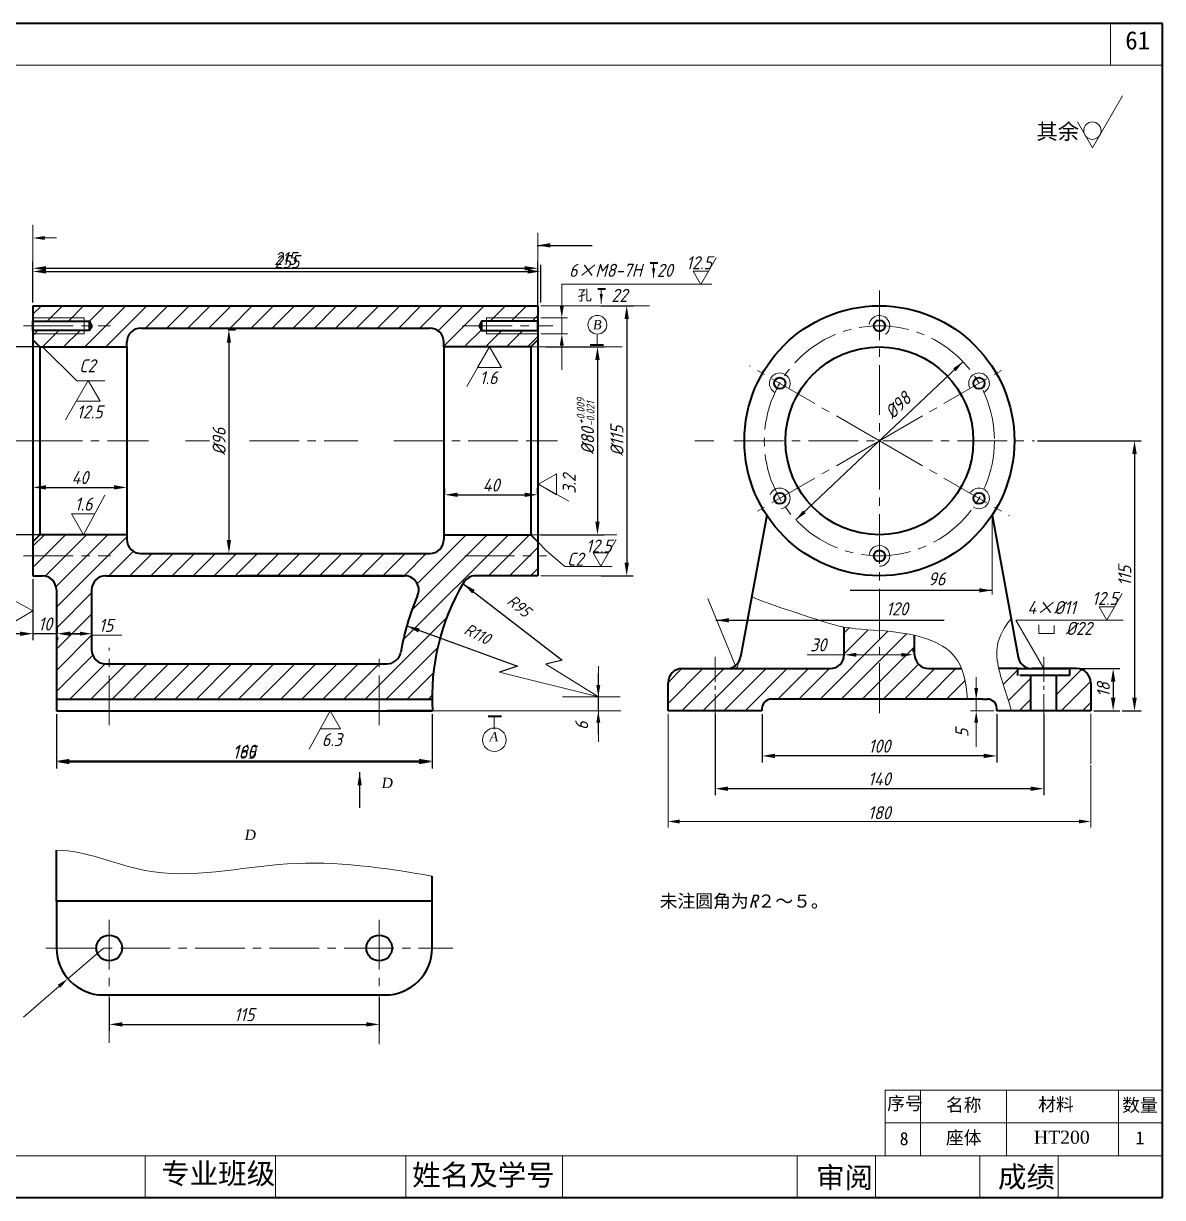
# Model space of a CAD drawing. Header units: millimetres. Extents: x 0 to 330, y 0 to 225.
# Drawn here: x 111.7 to 330, y 0 to 225 of the extents above; entities that cross this region are included whole.
import ezdxf

# ---------------------------------------------------------------- set-up
doc = ezdxf.new("R2010")
doc.units = ezdxf.units.MM
doc.header["$LTSCALE"] = 0.5
doc.linetypes.add('CENTER2', pattern=[28.575, 19.05, -3.175, 3.175, -3.175])
doc.layers.get('0').update_dxf_attribs({"lineweight": 15})
doc.layers.get('Defpoints').update_dxf_attribs({"lineweight": 15})
for name, color, linetype, lineweight in [('Layer1', 7, 'Continuous', 15), ('Layer3', 7, 'Continuous', 15), ('剖面线', 7, 'Continuous', 9), ('点画线', 7, 'CENTER2', 13), ('粗线', 7, 'Continuous', 40), ('细', 7, 'Continuous', 13), ('细线', 7, 'Continuous', 13)]:
    doc.layers.add(name, color=color, linetype=linetype, lineweight=lineweight)
doc.styles.get("Standard").update_dxf_attribs({"font": 'TIMES.TTF'})
doc.styles.add('style1', font='isocp.shx', dxfattribs={"oblique": 15, "height": 2.5})
doc.styles.add('style3', font='SIMFANG.TTF', dxfattribs={"height": 2.5})
doc.styles.add('偏差', font='isocp.shx', dxfattribs={"oblique": 15, "height": 1.5})
doc.styles.add('数字', font='isocp.shx', dxfattribs={"oblique": 15, "height": 2.5})
doc.dimstyles.new('ISO-25', dxfattribs={"dimtxt": 2, "dimasz": 2.5, "dimexe": 1.25, "dimexo": 0.625, "dimtad": 1, "dimdsep": 46, "dimtxsty": '数字', "dimcen": 2.5, "dimadec": 0, "dimazin": 0, "dimtfac": 1, "dimtmove": 0, "dimatfit": 3, "dimfxl": 0, "dimarcsym": 0})

# ---------------------------------------------------------------- blocks, each defined once
blk = doc.blocks.new('*D21')
at = {"layer": 'Defpoints', "color": 0}
for p in [(244.24, 93.27), (307.24, 93.27), (244.24, 78.35)]:
    blk.add_point(p, dxfattribs=at)
at = {"layer": '细线', "color": 0, "lineweight": -2}
for p, q in [((244.24, 92.64), (244.24, 77.1)), ((307.24, 92.64), (307.24, 77.1)), ((304.74, 78.35), (246.74, 78.35))]:
    blk.add_line(p, q, dxfattribs=at)
at = {"layer": '细线', "color": 0}
for points in [[(246.74, 78.76), (246.74, 77.93), (244.24, 78.35)], [(304.74, 78.76), (304.74, 77.93), (307.24, 78.35)]]:
    blk.add_solid(points, dxfattribs=at)
at = {"layer": '细线', "color": 0, "insert": (275.74, 80.22), "char_height": 2.5, "attachment_point": 5, "style": '数字'}
blk.add_mtext('140', dxfattribs=at)
blk = doc.blocks.new('*D22')
at = {"layer": 'Defpoints', "color": 0}
for p in [(253.24, 93.27), (298.24, 93.27), (253.24, 84.63)]:
    blk.add_point(p, dxfattribs=at)
at = {"layer": '细线', "color": 0, "lineweight": -2}
for p, q in [((253.24, 92.64), (253.24, 83.38)), ((298.24, 92.64), (298.24, 83.38)), ((295.74, 84.63), (255.74, 84.63))]:
    blk.add_line(p, q, dxfattribs=at)
at = {"layer": '细线', "color": 0}
for points in [[(255.74, 85.05), (255.74, 84.22), (253.24, 84.63)], [(295.74, 85.05), (295.74, 84.22), (298.24, 84.63)]]:
    blk.add_solid(points, dxfattribs=at)
at = {"layer": '细线', "color": 0, "insert": (275.74, 86.51), "char_height": 2.5, "attachment_point": 5, "style": '数字'}
blk.add_mtext('100', dxfattribs=at)
blk = doc.blocks.new('*D23')
at = {"layer": 'Defpoints', "color": 0}
for p in [(150.3, 166.31), (150.3, 123.49), (151.07, 123.49)]:
    blk.add_point(p, dxfattribs=at)
at = {"layer": '细线', "color": 0, "lineweight": -2}
for p, q in [((150.92, 166.31), (152.32, 166.31)), ((151.07, 163.81), (151.07, 125.99)), ((150.92, 123.49), (152.32, 123.49))]:
    blk.add_line(p, q, dxfattribs=at)
at = {"layer": '细线', "color": 0}
for points in [[(150.66, 163.81), (151.49, 163.81), (151.07, 166.31)], [(150.66, 125.99), (151.49, 125.99), (151.07, 123.49)]]:
    blk.add_solid(points, dxfattribs=at)
at = {"layer": '细线', "color": 0, "insert": (149.2, 144.9), "char_height": 2.5, "attachment_point": 5, "rotation": 90, "style": '数字'}
blk.add_mtext('%%C96', dxfattribs=at)
blk = doc.blocks.new('*D24')
at = {"layer": 'Defpoints', "color": 0}
for p in [(128.14, 38.82), (179.89, 38.82), (179.89, 33.18)]:
    blk.add_point(p, dxfattribs=at)
at = {"layer": '细线', "color": 0, "lineweight": -2}
for p, q in [((128.14, 38.19), (128.14, 31.93)), ((179.89, 38.19), (179.89, 31.93)), ((130.64, 33.18), (177.39, 33.18))]:
    blk.add_line(p, q, dxfattribs=at)
at = {"layer": '细线', "color": 0}
for points in [[(130.64, 33.6), (130.64, 32.76), (128.14, 33.18)], [(177.39, 33.6), (177.39, 32.76), (179.89, 33.18)]]:
    blk.add_solid(points, dxfattribs=at)
at = {"layer": '细线', "color": 0, "insert": (154.02, 35.05), "char_height": 2.5, "attachment_point": 5, "style": '数字'}
blk.add_mtext('115', dxfattribs=at)
blk = doc.blocks.new('*D26')
at = {"layer": 'Defpoints', "color": 0}
for p in [(113.52, 119.14), (113.52, 108.05), (118.21, 108.06)]:
    blk.add_point(p, dxfattribs=at)
at = {"layer": '细线', "color": 0, "lineweight": -2}
for p, q in [((113.52, 118.52), (113.52, 106.8)), ((111.02, 108.05), (108.52, 108.05)), ((118.21, 108.05), (113.52, 108.05)), ((120.71, 108.05), (123.21, 108.05)), ((118.21, 107.44), (118.21, 106.8))]:
    blk.add_line(p, q, dxfattribs=at)
at = {"layer": '细线', "color": 0}
for points in [[(111.02, 108.46), (111.02, 107.63), (113.52, 108.05)], [(120.71, 108.46), (120.71, 107.63), (118.21, 108.05)]]:
    blk.add_solid(points, dxfattribs=at)
at = {"layer": '细线', "color": 0, "insert": (115.86, 109.92), "char_height": 2.5, "attachment_point": 5, "style": '数字'}
blk.add_mtext('10', dxfattribs=at)
blk = doc.blocks.new('*D29')
at = {"layer": 'Defpoints', "color": 0}
for p in [(192.44, 134.29), (210.23, 134.68), (210.23, 134.29)]:
    blk.add_point(p, dxfattribs=at)
at = {"layer": '细线', "color": 0, "lineweight": -2}
for p, q in [((192.44, 134.92), (192.44, 135.93)), ((210.23, 134.92), (210.23, 135.93)), ((194.94, 134.68), (207.73, 134.68))]:
    blk.add_line(p, q, dxfattribs=at)
at = {"layer": '细线', "color": 0}
for points in [[(194.94, 135.09), (194.94, 134.26), (192.44, 134.68)], [(207.73, 135.09), (207.73, 134.26), (210.23, 134.68)]]:
    blk.add_solid(points, dxfattribs=at)
at = {"layer": '细线', "color": 0, "insert": (201.33, 136.55), "char_height": 2.5, "attachment_point": 5, "style": '数字'}
blk.add_mtext('40', dxfattribs=at)
blk = doc.blocks.new('*D30')
at = {"layer": 'Defpoints', "color": 0}
for p in [(312.19, 101.37), (316.24, 93.27), (320.54, 93.27)]:
    blk.add_point(p, dxfattribs=at)
at = {"layer": '细线', "color": 0, "lineweight": -2}
for p, q in [((312.81, 101.37), (321.79, 101.37)), ((320.54, 98.87), (320.54, 95.77)), ((316.86, 93.27), (321.79, 93.27))]:
    blk.add_line(p, q, dxfattribs=at)
at = {"layer": '细线', "color": 0}
for points in [[(320.12, 98.87), (320.96, 98.87), (320.54, 101.37)], [(320.12, 95.77), (320.96, 95.77), (320.54, 93.27)]]:
    blk.add_solid(points, dxfattribs=at)
at = {"layer": '细线', "color": 0, "insert": (318.66, 97.32), "char_height": 2.5, "attachment_point": 5, "rotation": 90, "style": '数字'}
blk.add_mtext('18', dxfattribs=at)
blk = doc.blocks.new('*D33')
at = {"layer": 'Defpoints', "color": 0}
for p in [(221.77, 170.89), (221.77, 119.14), (227.31, 119.14)]:
    blk.add_point(p, dxfattribs=at)
at = {"layer": '细线', "color": 0, "lineweight": -2}
for p, q in [((222.4, 170.89), (228.56, 170.89)), ((227.31, 168.39), (227.31, 121.64)), ((222.4, 119.14), (228.56, 119.14))]:
    blk.add_line(p, q, dxfattribs=at)
at = {"layer": '细线', "color": 0}
for points in [[(226.89, 168.39), (227.73, 168.39), (227.31, 170.89)], [(226.89, 121.64), (227.73, 121.64), (227.31, 119.14)]]:
    blk.add_solid(points, dxfattribs=at)
at = {"layer": '细线', "color": 0, "insert": (225.44, 145.02), "char_height": 2.5, "attachment_point": 5, "rotation": 90, "style": '数字'}
blk.add_mtext('%%C115', dxfattribs=at)
blk = doc.blocks.new('*D34')
at = {"layer": 'Defpoints', "color": 0}
for p in [(211.17, 163.02), (210.27, 127.02), (221.71, 127.02)]:
    blk.add_point(p, dxfattribs=at)
at = {"layer": '细线', "color": 0, "lineweight": -2}
for p, q in [((211.8, 163.02), (222.96, 163.02)), ((221.71, 160.52), (221.71, 129.52)), ((210.89, 127.02), (222.96, 127.02))]:
    blk.add_line(p, q, dxfattribs=at)
at = {"layer": '细线', "color": 0}
for points in [[(221.29, 160.52), (222.13, 160.52), (221.71, 163.02)], [(221.29, 129.52), (222.13, 129.52), (221.71, 127.02)]]:
    blk.add_solid(points, dxfattribs=at)
at = {"layer": '细线', "color": 0, "insert": (219.83, 145.02), "char_height": 2.5, "attachment_point": 5, "rotation": 90, "style": '数字'}
blk.add_mtext('%%c80', dxfattribs=at)
blk = doc.blocks.new('*D35')
at = {"layer": 'Defpoints', "color": 0}
for p in [(117.58, 163.02), (107.32, 127.02), (117.58, 127.02)]:
    blk.add_point(p, dxfattribs=at)
at = {"layer": '细线', "color": 0, "lineweight": -2}
for p, q in [((116.95, 163.02), (106.07, 163.02)), ((107.32, 160.52), (107.32, 129.52)), ((116.95, 127.02), (106.07, 127.02))]:
    blk.add_line(p, q, dxfattribs=at)
at = {"layer": '细线', "color": 0}
for points in [[(106.9, 160.52), (107.73, 160.52), (107.32, 163.02)], [(106.9, 129.52), (107.73, 129.52), (107.32, 127.02)]]:
    blk.add_solid(points, dxfattribs=at)
at = {"layer": '细线', "color": 0, "insert": (105.44, 145.74), "char_height": 2.5, "attachment_point": 5, "rotation": 90, "style": '数字'}
blk.add_mtext('%%C80', dxfattribs=at)
blk = doc.blocks.new('深度符号')
at = {"layer": '粗线'}
blk.add_line((-0.74, 3.13), (0.88, 3.13), dxfattribs=at)
at = {"layer": '细线'}
for p, q in [((0, 3.13), (0, 0.02)), ((0, 0), (0, 2))]:
    blk.add_line(p, q, dxfattribs=at)
blk.add_solid([(-0.33, 2), (0.33, 2), (0, 0)], dxfattribs=at)
blk = doc.blocks.new('*D37')
at = {"layer": 'Defpoints', "color": 0}
for p in [(305.44, 145.02), (321.66, 93.27), (324.63, 93.27)]:
    blk.add_point(p, dxfattribs=at)
at = {"layer": '细线', "color": 0, "lineweight": -2}
for p, q in [((306.06, 145.02), (325.88, 145.02)), ((324.63, 142.52), (324.63, 95.77)), ((322.29, 93.27), (325.88, 93.27))]:
    blk.add_line(p, q, dxfattribs=at)
at = {"layer": '细线', "color": 0}
for points in [[(324.21, 142.52), (325.05, 142.52), (324.63, 145.02)], [(324.21, 95.77), (325.05, 95.77), (324.63, 93.27)]]:
    blk.add_solid(points, dxfattribs=at)
at = {"layer": '细线', "color": 0, "insert": (322.76, 119.14), "char_height": 2.5, "attachment_point": 5, "rotation": 90, "style": '数字'}
blk.add_mtext('115', dxfattribs=at)
blk = doc.blocks.new('粗糙度符号3')
for p, q in [((0, 0), (5.77, 10)), ((-2.89, 5), (0, 0))]:
    blk.add_line(p, q)
blk.add_circle((0, 3.33), 1.67)
blk = doc.blocks.new('*D39')
at = {"layer": 'Defpoints', "color": 0}
for p in [(210.83, 177.48), (113.52, 170.89), (210.83, 170.89), (131.52, 136.09), (113.52, 127.02), (131.52, 127.02), (118.02, 93.27), (190.02, 93.27), (190.02, 83.47)]:
    blk.add_point(p, dxfattribs=at)
at = {"layer": '细线', "color": 0, "lineweight": -2}
for p, q in [((113.52, 171.52), (113.52, 178.73)), ((210.83, 171.52), (210.83, 178.73)), ((116.02, 177.48), (208.33, 177.48)), ((113.52, 127.64), (113.52, 137.34)), ((131.52, 127.64), (131.52, 137.34)), ((116.02, 136.09), (129.02, 136.09)), ((118.02, 92.64), (118.02, 82.22)), ((190.02, 92.64), (190.02, 82.22)), ((120.52, 83.47), (187.52, 83.47))]:
    blk.add_line(p, q, dxfattribs=at)
at = {"layer": '细线', "color": 0}
for points in [[(116.02, 177.89), (116.02, 177.06), (113.52, 177.48)], [(208.33, 177.89), (208.33, 177.06), (210.83, 177.48)], [(116.02, 136.51), (116.02, 135.68), (113.52, 136.09)], [(129.02, 136.51), (129.02, 135.68), (131.52, 136.09)], [(120.52, 83.88), (120.52, 83.05), (118.02, 83.47)], [(187.52, 83.88), (187.52, 83.05), (190.02, 83.47)]]:
    blk.add_solid(points, dxfattribs=at)
at = {"layer": '细线', "color": 0, "char_height": 2.5, "attachment_point": 5, "style": '数字'}
for s, insert in [('255', (162.17, 179.35)), ('40', (122.52, 137.97)), ('185', (154.02, 85.34))]:
    blk.add_mtext(s, dxfattribs=dict(at, insert=insert))
blk = doc.blocks.new('*D50')
at = {"layer": 'Defpoints', "color": 0}
for p in [(210.27, 178.09), (113.52, 170.89), (210.27, 167.97)]:
    blk.add_point(p, dxfattribs=at)
at = {"layer": '细线', "color": 0, "lineweight": -2}
for p, q in [((113.52, 171.52), (113.52, 179.34)), ((116.02, 178.09), (207.77, 178.09)), ((210.27, 168.59), (210.27, 179.34))]:
    blk.add_line(p, q, dxfattribs=at)
at = {"layer": '细线', "color": 0}
for points in [[(116.02, 178.5), (116.02, 177.67), (113.52, 178.09)], [(207.77, 178.5), (207.77, 177.67), (210.27, 178.09)]]:
    blk.add_solid(points, dxfattribs=at)
at = {"layer": '细线', "color": 0, "insert": (161.89, 179.96), "char_height": 2.5, "attachment_point": 5, "style": '数字'}
blk.add_mtext('215', dxfattribs=at)
blk = doc.blocks.new('*D52')
at = {"layer": 'Defpoints', "color": 0}
for p in [(118.02, 93.27), (190.02, 93.27), (190.02, 83.66)]:
    blk.add_point(p, dxfattribs=at)
at = {"layer": '细线', "color": 0, "lineweight": -2}
for p, q in [((118.02, 92.64), (118.02, 82.41)), ((190.02, 92.64), (190.02, 82.41)), ((120.52, 83.66), (187.52, 83.66))]:
    blk.add_line(p, q, dxfattribs=at)
at = {"layer": '细线', "color": 0}
for points in [[(120.52, 84.07), (120.52, 83.24), (118.02, 83.66)], [(187.52, 84.07), (187.52, 83.24), (190.02, 83.66)]]:
    blk.add_solid(points, dxfattribs=at)
at = {"layer": '细线', "color": 0, "insert": (154.02, 85.53), "char_height": 2.5, "attachment_point": 5, "style": '数字'}
blk.add_mtext('160', dxfattribs=at)

msp = doc.modelspace()

# ---------------------------------------------------------------- hatches: boundary and pattern name
at = {"layer": '剖面线'}
h = msp.add_hatch(dxfattribs=at)
h.set_pattern_fill('ANSI31', color=256, scale=0.9, style=0)
h.set_pattern_definition([(45, (113.5183, 145.018), (-2.02056, 2.02056), [])])
h.paths.add_polyline_path([(210.268, 125.668), (208.918, 127.018), (192.268, 127.018), (192.268, 126.118, -0.4142136), (189.568, 123.418), (134.218, 123.418, -0.4142136), (131.518, 126.118), (131.518, 127.018), (114.868, 127.018), (113.518, 125.668), (113.518, 119.143), (115.318, 119.143, -0.4142136), (118.018, 116.443), (118.018, 95.518), (190.021, 95.518, -0.1376468), (196.027, 117.823, -0.2644626), (198.348, 119.143), (210.268, 119.143)])
h.paths.add_polyline_path([(184.362, 119.143), (184.751, 119.143, -0.5378483), (187.235, 115.384, 0.0575101), (184.01, 104.503, -0.3643251), (181.35, 102.268), (127.468, 102.268, -0.4142136), (124.768, 104.968), (124.768, 116.443, -0.4142136), (127.468, 119.143)], flags=17)
h.paths.add_polyline_path([(201.268, 168.868), (210.268, 168.868), (210.268, 170.893), (113.518, 170.893), (113.518, 168.868), (122.518, 168.868), (122.518, 167.968), (124.318, 167.968), (124.731, 167.068), (124.843, 167.068), (124.318, 166.168), (122.518, 166.168), (122.518, 165.268), (113.518, 165.268), (113.518, 164.368), (114.868, 163.018), (131.518, 163.018), (131.518, 163.918, -0.4142136), (134.218, 166.618), (189.568, 166.618, -0.4142136), (192.268, 163.918), (192.268, 163.018), (208.918, 163.018), (210.268, 164.368), (210.268, 165.268), (201.268, 165.268), (201.268, 166.168), (199.468, 166.168), (198.859, 167.068), (198.846, 167.068), (199.468, 167.968), (201.268, 167.968)])
h.paths.add_polyline_path([(122.518, 168.868), (113.518, 168.868), (113.518, 167.968), (122.518, 167.968)], flags=16)
h.paths.add_polyline_path([(122.518, 166.168), (113.518, 166.168), (113.518, 165.268), (122.518, 165.268)], flags=16)
h.paths.add_polyline_path([(210.268, 168.868), (201.268, 168.868), (201.268, 167.968), (210.268, 167.968)], flags=16)
h.paths.add_polyline_path([(210.268, 166.168), (201.268, 166.168), (201.268, 165.268), (210.268, 165.268)], flags=17)
h = msp.add_hatch(dxfattribs=at)
h.set_pattern_fill('ANSI31', color=256, scale=0.9, style=0)
h.set_pattern_definition([(45, (28.467, 21.2685), (-2.020558, 2.020558), [])])
h.paths.add_polyline_path([(244.237, 93.268), (244.237, 101.368), (237.937, 101.368, 0.4142136), (235.237, 98.668), (235.237, 93.268)])
edge = h.paths.add_edge_path()
edge.add_line((275.737, 95.518), (275.737, 108.662))
edge.add_spline(control_points=[(275.737, 108.662), (273.413, 108.827), (271.195, 108.917), (268.987, 109.332)], knot_values=[27.6237379, 27.6237379, 27.6237379, 27.6237379, 35.2489411, 35.2489411, 35.2489411, 35.2489411], degree=3, periodic=0)
edge.add_line((268.987, 109.332), (268.987, 104.068))
edge.add_arc((266.287, 104.068), 2.7, -90, 0, ccw=False)
edge.add_line((266.287, 101.368), (246.488, 101.368))
edge.add_line((246.488, 101.368), (244.237, 101.368))
edge.add_line((244.237, 101.368), (244.237, 93.268))
edge.add_line((244.237, 93.268), (253.237, 93.268))
edge.add_line((253.237, 93.268), (253.237, 93.718))
edge.add_arc((255.037, 93.718), 1.8, 90, 180, ccw=False)
edge.add_line((255.037, 95.518), (275.737, 95.518))
edge = h.paths.add_edge_path()
edge.add_spline(control_points=[(292.597, 95.518), (292.459, 97.637), (292.173, 99.647), (291.493, 101.368)], knot_values=[55.4498718, 55.4498718, 55.4498718, 55.4498718, 61.9889033, 61.9889033, 61.9889033, 61.9889033], degree=3, periodic=0)
edge.add_line((291.493, 101.368), (285.187, 101.368))
edge.add_arc((285.187, 104.068), 2.7, 180, 270, ccw=False)
edge.add_line((282.487, 104.068), (282.487, 107.737))
edge.add_spline(control_points=[(282.487, 107.737), (281.015, 108.082), (278.691, 108.434), (276.486, 108.61), (275.737, 108.662)], knot_values=[35.2489411, 35.2489411, 35.2489411, 35.2489411, 39.9220953, 42.3778768, 42.3778768, 42.3778768, 42.3778768], degree=3, periodic=0)
edge.add_line((275.737, 108.662), (275.737, 95.518))
edge.add_line((275.737, 95.518), (292.597, 95.518))
edge = h.paths.add_edge_path()
edge.add_spline(control_points=[(298.62, 101.368), (298.989, 99.709), (299.946, 96.932), (300.751, 94.287), (301.052, 93.268)], knot_values=[4.9671923, 4.9671923, 4.9671923, 4.9671923, 10.5077484, 14.0488615, 14.0488615, 14.0488615, 14.0488615], degree=3, periodic=0)
edge.add_line((301.052, 93.268), (304.762, 93.268))
edge.add_line((304.762, 93.268), (304.762, 100.018))
edge.add_line((304.762, 100.018), (302.287, 100.018))
edge.add_line((302.287, 100.018), (302.287, 101.368))
edge.add_line((302.287, 101.368), (298.62, 101.368))
h.paths.add_polyline_path([(316.237, 98.668, 0.4142136), (313.537, 101.368), (312.187, 101.368), (312.187, 100.018), (309.712, 100.018), (309.712, 93.268), (316.237, 93.268)])

# ---------------------------------------------------------------- linework, layer by layer
at = {"linetype": 'CENTER2'}
for p, q in [((275.737, 173.818), (275.737, 92.818)), ((111.718, 167.068), (128.393, 167.068)), ((195.851, 167.068), (213.159, 167.068)), ((275.737, 145.018), (250.796, 159.418)), ((275.737, 145.018), (299.903, 158.97)), ((113.518, 145.018), (135.636, 145.018)), ((142.734, 145.018), (147.341, 145.018)), ((155.02, 145.018), (175.752, 145.018)), ((182.662, 145.018), (208.018, 145.018)), ((208.018, 145.018), (214.046, 145.018)), ((240.396, 145.018), (244.018, 145.018)), ((247.837, 145.018), (305.437, 145.018)), ((275.737, 145.018), (251.792, 131.193)), ((275.737, 145.018), (300.679, 130.618)), ((111.718, 122.968), (128.393, 122.968)), ((196.295, 122.968), (211.931, 122.968)), ((128.143, 53.218), (128.143, 29.626)), ((179.893, 53.218), (179.893, 28.977)), ((116.002, 47.818), (194.002, 47.818))]:
    msp.add_line(p, q, dxfattribs=at)
for p, q in [((225.293, 170.893), (231.711, 170.893)), ((221.651, 165.353), (221.651, 163.43)), ((111.874, 163.018), (115.465, 163.018)), ((213.272, 163.018), (209.071, 163.018)), ((126.419, 152.622), (124.124, 156.598)), ((121.828, 152.622), (126.419, 152.622)), ((210.385, 136.685), (216.233, 133.451)), ((123.184, 127.018), (127.295, 134.613)), ((125.332, 130.994), (120.888, 130.994)), ((120.888, 130.994), (123.184, 127.018)), ((110.667, 127.018), (115.163, 127.018)), ((208.669, 127.018), (214.806, 127.018)), ((211.931, 123.966), (215.46, 120.955)), ((215.46, 120.955), (224.547, 120.955)), ((113.518, 112.412), (106.852, 116.098)), ((110.039, 110.403), (113.518, 112.412)), ((170.47, 93.277), (166.478, 85.912)), ((172.479, 89.797), (170.47, 93.277)), ((201.94, 92.215), (201.94, 89.78)), ((168.546, 89.797), (172.479, 89.797))]:
    msp.add_line(p, q)
at = {"linetype": 'CENTER2', "ltscale": 0.5}
for p, q in [((244.237, 103.618), (244.237, 90.753)), ((307.237, 103.618), (307.237, 90.753))]:
    msp.add_line(p, q, dxfattribs=at)
for points in [[(201.015, 163.018), (198.72, 159.042), (203.311, 159.042)], [(210.385, 136.685), (213.864, 134.676), (213.864, 138.694)]]:
    msp.add_lwpolyline(points, close=True)
for centre, radius in [((221.685, 167.263), 1.8), ((201.94, 87.72), 2.247)]:
    msp.add_circle(centre, radius)
at = {"linetype": 'CENTER2'}
msp.add_circle((275.737, 145.018), 22.05, dxfattribs=at)
at = {"layer": 'Layer1'}
for p, q in [((320, 217), (320, 225)), ((0, 217), (330, 217)), ((113.518, 165.268), (113.518, 168.868)), ((113.518, 168.558), (123.343, 168.558)), ((123.343, 168.558), (123.343, 165.53)), ((210.268, 168.558), (200.443, 168.558)), ((200.443, 168.558), (200.443, 165.53)), ((123.343, 165.53), (113.518, 165.53)), ((200.443, 165.53), (210.268, 165.53)), ((135, 0), (135, 8)), ((160, 0), (160, 8)), ((185, 0), (185, 8)), ((215, 0), (215, 8)), ((260, 0), (260, 8)), ((275, 0), (275, 8)), ((295, 0), (295, 8)), ((310, 0), (310, 8))]:
    msp.add_line(p, q, dxfattribs=at)
for centre, start, end in [((275.737, 167.068), 305.44716, 172.77454), ((256.642, 156.043), 330, 242.57333), ((294.833, 156.043), 297.42667, 210), ((256.642, 133.993), 278.78092, 160.33014), ((294.833, 133.993), 237.42667, 150), ((275.737, 122.968), 270, 177.42667)]:
    msp.add_arc(centre, 1.98, start, end, dxfattribs=at)
for points, knots in [([(251.262, 115.115), (252.524, 114.602), (255.917, 113.287), (261.839, 111.455), (269.404, 108.768), (279.059, 108.829), (291.052, 105.962), (292.39, 98.699), (292.597, 95.518)], [6.8896675, 6.8896675, 6.8896675, 6.8896675, 11.431403, 19.036139, 27.6237379, 37.7047225, 52.1727149, 61.9889033, 61.9889033, 61.9889033, 61.9889033]), ([(301.052, 93.268), (300.751, 94.287), (299.485, 98.445), (297.085, 105.008), (299.681, 109.347), (300.982, 110.927)], [4.9671923, 4.9671923, 4.9671923, 4.9671923, 8.5083055, 19.2437609, 25.864121, 25.864121, 25.864121, 25.864121]), ([(118.018, 66.552), (123.655, 66.593), (138.169, 59.366), (162.531, 65.843), (180.806, 63.209), (190.018, 61.602)], [7.6789467, 7.6789467, 7.6789467, 7.6789467, 26.9291735, 57.2994234, 88.2366243, 88.2366243, 88.2366243, 88.2366243])]:
    msp.add_open_spline(points, degree=3, knots=knots, dxfattribs=at)
at = {"layer": 'Layer3'}
for p, q in [((210.268, 179.149), (210.268, 184.905)), ((115.768, 183.892), (118.036, 183.892))]:
    msp.add_line(p, q, dxfattribs=at)
msp.add_solid([(115.768, 184.267), (113.518, 183.892), (115.768, 183.517)], dxfattribs=at)
at = {"layer": '点画线'}
for p, q in [((128.143, 90.548), (128.143, 105.374)), ((179.893, 90.548), (179.893, 104.729))]:
    msp.add_line(p, q, dxfattribs=at)
at = {"layer": '粗线'}
for p, q in [((330, 225), (0, 225)), ((330, 0), (330, 225)), ((113.518, 170.893), (113.518, 119.143)), ((113.518, 170.893), (210.268, 170.893)), ((210.268, 170.893), (210.268, 145.018)), ((124.318, 167.968), (124.78, 166.961)), ((124.318, 167.968), (124.318, 167.068)), ((124.78, 166.961), (124.318, 166.168)), ((134.218, 166.618), (189.568, 166.618)), ((199.468, 167.968), (199.006, 166.961)), ((199.006, 166.961), (199.468, 166.168)), ((199.468, 167.968), (199.468, 167.068)), ((114.868, 163.018), (113.518, 164.368)), ((208.918, 163.018), (210.268, 164.368)), ((114.868, 163.018), (114.868, 127.018)), ((131.518, 163.018), (131.518, 163.918)), ((192.268, 163.018), (192.268, 163.918)), ((208.918, 163.018), (208.918, 127.018)), ((220.287, 163.43), (222.865, 163.43)), ((210.268, 145.018), (210.268, 119.143)), ((254.137, 130.772), (249.144, 103.58)), ((297.337, 130.772), (302.331, 103.58)), ((114.868, 127.018), (113.518, 125.668)), ((131.518, 127.018), (131.518, 126.118)), ((192.268, 127.018), (192.268, 126.118)), ((208.918, 127.018), (210.268, 125.668)), ((134.218, 123.418), (189.568, 123.418)), ((113.518, 119.143), (115.318, 119.143)), ((127.468, 119.143), (184.362, 119.143)), ((184.751, 119.143), (153.297, 119.143)), ((184.751, 119.143), (164.043, 119.143)), ((184.751, 119.143), (167.627, 119.143)), ((184.362, 119.143), (184.751, 119.143)), ((210.268, 119.143), (198.348, 119.143)), ((118.018, 116.443), (118.018, 95.518)), ((124.768, 116.443), (124.768, 104.968)), ((268.987, 104.068), (268.987, 109.332)), ((282.487, 104.068), (282.487, 107.737)), ((127.468, 102.268), (181.35, 102.268)), ((237.937, 101.368), (246.488, 101.368)), ((246.488, 101.368), (266.287, 101.368)), ((285.187, 101.368), (291.493, 101.368)), ((302.287, 101.368), (298.62, 101.368)), ((313.537, 101.368), (304.987, 101.368)), ((235.237, 93.268), (235.237, 98.668)), ((316.237, 98.668), (316.237, 93.268)), ((118.018, 95.518), (190.018, 95.518)), ((118.018, 95.518), (118.018, 93.268)), ((295.586, 95.518), (255.037, 95.518)), ((295.586, 95.518), (296.437, 95.518)), ((118.018, 93.268), (190.018, 93.268)), ((190.104, 93.268), (181.36, 93.268)), ((190.018, 93.268), (190.104, 93.268)), ((253.237, 93.268), (235.237, 93.268)), ((253.237, 93.718), (253.237, 93.268)), ((298.237, 93.268), (298.237, 93.718)), ((316.237, 93.268), (298.237, 93.268)), ((200.767, 92.222), (203.345, 92.222)), ((118.018, 56.818), (118.018, 66.552)), ((190.018, 56.818), (190.018, 61.602)), ((190.018, 56.818), (118.018, 56.818)), ((118.018, 56.818), (118.018, 47.818)), ((190.018, 47.818), (190.018, 56.818)), ((127.018, 38.818), (181.018, 38.818)), ((0, 0), (330, 0))]:
    msp.add_line(p, q, dxfattribs=at)
at = {"layer": '粗线', "linetype": 'CENTER2'}
for p, q in [((304.762, 93.268), (304.762, 100.018)), ((309.712, 93.268), (309.712, 100.018))]:
    msp.add_line(p, q, dxfattribs=at)
at = {"layer": '粗线'}
for points in [[(113.518, 167.968), (124.318, 167.968), (124.318, 166.168), (113.518, 166.168)], [(210.268, 167.968), (199.468, 167.968), (199.468, 166.168), (210.268, 166.168)]]:
    msp.add_lwpolyline(points, close=True, dxfattribs=at)
for points in [[(114.868, 163.018), (131.518, 163.018), (131.518, 127.018), (114.868, 127.018)], [(208.918, 163.018), (192.268, 163.018), (192.268, 127.018), (208.918, 127.018)]]:
    msp.add_lwpolyline(points, dxfattribs=at)
at = {"layer": '粗线', "linetype": 'CENTER2'}
msp.add_lwpolyline([(302.287, 101.368), (312.187, 101.368), (312.187, 100.018), (302.287, 100.018)], close=True, dxfattribs=at)
at = {"layer": '粗线'}
for centre, radius in [((275.737, 145.018), 25.875), ((275.737, 167.068), 1.08), ((275.737, 145.018), 18), ((256.642, 156.043), 1.08), ((294.833, 156.043), 1.08), ((256.642, 133.993), 1.08), ((294.833, 133.993), 1.08), ((275.737, 122.968), 1.08), ((128.143, 47.818), 2.475), ((179.893, 47.818), 2.475)]:
    msp.add_circle(centre, radius, dxfattribs=at)
for centre, radius, start, end in [((134.218, 163.918), 2.7, 90, 180), ((189.568, 163.918), 2.7, 0, 90), ((134.218, 126.118), 2.7, 180, 270), ((189.568, 126.118), 2.7, 270, 0), ((115.318, 116.443), 2.7, 0, 90), ((127.468, 116.443), 2.7, 90, 180), ((184.751, 116.443), 2.7, 336.90596, 90), ((232.768, 95.968), 42.75, 149.25381, 183.62109), ((198.348, 116.443), 2.7, 90, 149.25381), ((232.768, 95.968), 49.5, 156.90596, 170.07181), ((127.468, 104.968), 2.7, 180, 270), ((181.35, 104.968), 2.7, 270, 350.07181), ((246.488, 104.068), 2.7, 270, 349.59359), ((266.287, 104.068), 2.7, 270, 0), ((285.187, 104.068), 2.7, 180, 270), ((304.987, 104.068), 2.7, 190.40641, 270), ((237.937, 98.668), 2.7, 90, 180), ((313.537, 98.668), 2.7, 0, 90), ((255.037, 93.718), 1.8, 90, 180), ((296.437, 93.718), 1.8, 0, 90), ((127.018, 47.818), 9, 180, 270), ((181.018, 47.818), 9, 270, 0)]:
    msp.add_arc(centre, radius, start, end, dxfattribs=at)
at = {"layer": '细'}
for p, q in [((276.816, 20.556), (276.816, 8)), ((283.612, 8), (283.612, 20.557)), ((300.085, 20.56), (300.085, 8)), ((321.593, 20.565), (321.593, 8)), ((330, 20.566), (330, 8)), ((276.816, 14.283), (330, 14.283)), ((0, 8), (330, 8))]:
    msp.add_line(p, q, dxfattribs=at)
at = {"layer": '细线'}
for p, q in [((113.518, 179.149), (113.518, 186.384)), ((244.459, 180.056), (241.526, 174.976)), ((240.059, 177.516), (242.992, 177.516)), ((241.526, 174.976), (240.059, 177.516)), ((214.867, 173.058), (214.867, 175.022)), ((214.867, 175.022), (243.651, 175.022)), ((214.867, 170.808), (214.867, 173.058)), ((210.831, 170.893), (225.293, 170.893)), ((210.831, 168.558), (215.992, 168.558)), ((214.867, 168.558), (214.867, 165.53)), ((210.831, 165.53), (215.992, 165.53)), ((104.817, 163.018), (111.874, 163.018)), ((115.354, 163.018), (121.951, 156.532)), ((201.015, 163.018), (196.641, 155.441)), ((226.42, 163.018), (213.272, 163.018)), ((214.867, 163.28), (214.867, 158.595)), ((259.723, 129.861), (291.752, 160.175)), ((124.124, 156.598), (119.749, 149.022)), ((121.951, 156.532), (127.318, 156.532)), ((113.518, 145.018), (109.299, 145.018)), ((297.337, 130.772), (297.337, 115.535)), ((225.45, 127.018), (212.064, 127.018)), ((225.264, 126.086), (222.331, 121.005)), ((210.268, 125.668), (211.931, 123.966)), ((222.331, 121.005), (220.865, 123.545)), ((220.865, 123.545), (223.798, 123.545)), ((210.831, 119.143), (225.293, 119.143)), ((248.447, 101.241), (242.829, 114.803)), ((322.244, 115.728), (319.31, 110.648)), ((319.31, 110.648), (317.844, 113.188)), ((317.844, 113.188), (320.777, 113.188)), ((307.237, 101.368), (301.86, 110.677)), ((301.86, 110.677), (322.451, 110.677)), ((118.21, 108.239), (118.21, 109.188)), ((120.46, 108.063), (122.533, 108.063)), ((124.783, 108.625), (124.783, 109.188)), ((306.313, 109.774), (306.313, 108.072)), ((306.313, 108.072), (309.251, 108.072)), ((309.251, 108.072), (309.251, 109.604)), ((124.768, 107.775), (130.55, 107.775)), ((249.214, 104.301), (248.447, 101.241)), ((269.048, 104.012), (261.909, 104.012)), ((261.909, 104.012), (262.396, 104.012)), ((269.048, 104.575), (269.048, 105.137)), ((279.923, 104.012), (271.298, 104.012)), ((282.173, 104.575), (282.173, 105.137)), ((211.82, 102.208), (221.899, 95.968)), ((221.899, 101.82), (221.899, 87.353)), ((202.928, 100.665), (221.899, 95.968)), ((221.867, 98.218), (221.867, 100.468)), ((294.296, 97.475), (294.296, 99.725)), ((223.56, 95.968), (214.994, 95.968)), ((221.337, 95.968), (220.742, 95.968)), ((221.867, 95.968), (221.867, 93.268)), ((223.56, 95.968), (226.042, 95.968)), ((294.296, 96.073), (294.296, 93.268)), ((190.104, 93.268), (226.198, 93.268)), ((221.337, 93.268), (220.742, 93.268)), ((235.237, 92.706), (235.237, 70.936)), ((297.675, 93.268), (293.171, 93.268)), ((316.237, 92.706), (316.237, 83.083)), ((221.867, 91.018), (221.867, 88.768)), ((294.296, 91.018), (294.296, 86.389)), ((316.237, 80.188), (316.237, 82.867)), ((316.237, 80.188), (316.237, 70.936)), ((313.987, 72.061), (237.487, 72.061)), ((127.018, 47.818), (120.204, 41.939)), ((111.686, 34.59), (118.5, 40.469))]:
    msp.add_line(p, q, dxfattribs=at)
at = {"layer": '细线', "linetype": 'Continuous'}
msp.add_line((276.816, 20.556), (330, 20.556), dxfattribs=at)
at = {"layer": '细线'}
for points in [[(214.492, 170.808), (215.242, 170.808), (214.867, 168.558)], [(214.492, 163.28), (215.242, 163.28), (214.867, 165.53)], [(289.86, 158.901), (290.375, 158.356), (291.752, 160.175)], [(261.1, 131.68), (261.615, 131.135), (259.723, 129.861)], [(120.46, 108.438), (120.46, 107.688), (118.21, 108.063)], [(122.533, 108.438), (122.533, 107.688), (124.783, 108.063)], [(271.298, 104.387), (271.298, 103.637), (269.048, 104.012)], [(279.923, 104.387), (279.923, 103.637), (282.173, 104.012)], [(221.492, 98.218), (222.242, 98.218), (221.867, 95.968)], [(293.921, 97.664), (294.671, 97.664), (294.296, 95.414)], [(221.492, 91.018), (222.242, 91.018), (221.867, 93.268)], [(293.921, 91.018), (294.671, 91.018), (294.296, 93.268)], [(237.487, 72.436), (237.487, 71.686), (235.237, 72.061)], [(313.987, 72.436), (313.987, 71.686), (316.237, 72.061)], [(118.255, 40.753), (118.745, 40.185), (120.204, 41.939)]]:
    msp.add_solid(points, dxfattribs=at)

# ---------------------------------------------------------------- block references
at = {"layer": '细线', "linetype": 'Continuous'}
msp.add_blockref('粗糙度符号3', (316.564, 201.137), dxfattribs=at)
at = {"layer": '细线', "xscale": 0.9, "yscale": 0.9, "zscale": 0.9}
for p in [(232.463, 176.304), (222.437, 171.355)]:
    msp.add_blockref('深度符号', p, dxfattribs=at)

# ---------------------------------------------------------------- texts
at = {"style": '偏差', "oblique": 15}
for s, p in [('+0.009', (219.234, 148.2)), ('-0.021', (221.131, 147.81))]:
    msp.add_text(s, height=1.5, rotation=90, dxfattribs=at).set_placement(p)
at = {"char_height": 2.5, "attachment_point": 1, "style": '数字'}
for s, insert, width in [('1.6', (199.132, 158.368), 4.45329), ('12.5', (121.909, 151.803), 4.92201), ('1.6', (121.518, 134.143), 3.51576), ('6.3', (168.875, 89.01), 4.68765)]:
    msp.add_mtext(s, dxfattribs=dict(at, insert=insert, width=width))
at = {"insert": (215.036, 134.868), "char_height": 2.5, "width": 4.68765, "attachment_point": 1, "rotation": 90, "style": '数字'}
msp.add_mtext('3.2', dxfattribs=at)
at = {"layer": 'Layer3', "attachment_point": 1}
for s, insert, char_height, width in [('{\\fSimSun|b0|i0|c134|p2;61}', (322.861, 223.517), 3.5, 6.9817), ('{\\fTimes New Roman|b0|i1|c0|p18;B}', (220.837, 168.185), 1.81125, 2.81259), ('{\\fTimes New Roman|b0|i1|c0|p18;A}', (201.002, 89.218), 1.81125, 2.43756)]:
    msp.add_mtext(s, dxfattribs=dict(at, insert=insert, char_height=char_height, width=width))
at = {"layer": '细', "char_height": 2.5, "attachment_point": 2}
for s, insert, width in [('{\\fFangSong_GB2312|b0|i0|c134|p49;序号}', (280.63, 19.3), 7.14), ('{\\fFangSong_GB2312|b0|i0|c134|p49;名称}', (291.901, 19.003), 17.2584), ('{\\fFangSong_GB2312|b0|i0|c134|p49;材料}', (309.57, 19.094), 10.6232), ('{\\fFangSong_GB2312|b0|i0|c134|p49;数量}', (325.675, 18.961), 6.4896), ('{\\fFangSong_GB2312|b0|i0|c134|p49;8}', (280.472, 12.532), 7.14), ('{\\fSimSun|b0|i0|c134|p54;座体}', (291.901, 12.72), 17.2584), ('{\\fTimes New Roman|b0|i0|c0|p18;HT200}', (310.703, 12.81), 10.6232), ('{\\fFangSong_GB2312|b0|i0|c134|p49;1}', (325.675, 12.678), 6.4896)]:
    msp.add_mtext(s, dxfattribs=dict(at, insert=insert, width=width))
at = {"layer": '细线', "linetype": 'Continuous', "insert": (305.833, 205.808), "char_height": 2.5, "width": 10.18064, "attachment_point": 1, "style": 'style3'}
msp.add_mtext('{\\H1.2x;其余}', dxfattribs=at)
at = {"layer": '细线', "char_height": 2.5, "attachment_point": 1, "style": '数字'}
for s, insert, width in [('12.5', (238.704, 180.394), 4.18842), ('22  ', (224.383, 174.151), 14.41098), ('C2', (122.364, 160.648), 4.95432), ('12.5', (219.509, 126.097), 4.18842), ('C2', (215.877, 123.582), 4.18842), ('96', (285.088, 119.806), 9.97542), ('12.5', (316.488, 116.066), 4.18842), ('120', (277.031, 114.064), 9.59175), ('15', (126.145, 110.902), 5.06655), ('%%C22', (311.465, 110.323), 11.9979), ('30', (262.451, 107.174), 6.90606)]:
    msp.add_mtext(s, dxfattribs=dict(at, insert=insert, width=width))
at = {"layer": '细线', "char_height": 2.5, "attachment_point": 5, "style": '数字'}
for s, insert in [('6{\\fSimSun|b0|i0|c134|p2;×}M8-7H  20', (226.204, 177.69)), ('4{\\fSimSun|b0|i0|c134|p2;×}%%C11\\P      ', (308.74, 110.975)), ('180', (275.737, 73.749))]:
    msp.add_mtext(s, dxfattribs=dict(at, insert=insert))
at = {"layer": '细线', "attachment_point": 1}
for s, insert, char_height, width in [('{\\fFangSong_GB2312|b0|i0|c134|p49;孔}', (217.918, 173.923), 2, 3.86816), ('{\\fTimes New Roman|b0|i1|c0|p18;D}', (180.331, 80.442), 1.98, 6.29982), ('{\\fTimes New Roman|b0|i1|c0|p18;D}', (154.082, 70.49), 1.98, 13.64967), ('{\\fFangSong_GB2312|b0|i0|c134|p49;未注圆角为\\fFangSong_GB2312|b0|i1|c134|p49;R\\fFangSong_GB2312|b0|i0|c134|p49;２～５。}', (233.634, 58.063), 2.5, 62.86482), ('{\\f仿宋_GB2312|b0|i0|c134|p49;专业班级}', (138.105, 6.59), 4, 23.2565), ('{\\f仿宋_GB2312|b0|i0|c134|p49;姓名及学号}', (186.207, 6.321), 4, 28.1937), ('{\\f仿宋_GB2312|b0|i0|c134|p49;审阅}', (263.614, 5.839), 4, 13.6135), ('{\\f仿宋_GB2312|b0|i0|c134|p49;成绩}', (298.469, 5.959), 4, 10.7405)]:
    msp.add_mtext(s, dxfattribs=dict(at, insert=insert, char_height=char_height, width=width))
for s, insert, char_height, width, rotation, style in [('%%C98', (276.533, 150.834), 2.5, 8.83026, 45, '数字'), ('R95', (205.57, 115.697), 2.25, 15.07815, 321.4043, 'style1'), ('R110', (196.932, 110.156), 2.25, 10.43865, 333.48749, 'style1'), ('6', (217.426, 89.607), 2.5, 5.27796, 90, '数字'), ('5', (290.308, 88.223), 2.5, 5.75883, 90, '数字')]:
    msp.add_mtext(s, dxfattribs=dict(at, insert=insert, char_height=char_height, width=width, rotation=rotation, style=style))

# ---------------------------------------------------------------- dimensions: what is measured, and where the dimension line sits
at = {"layer": '细线'}
for base, p1, p2, text, picture, middle in [((210.268, 178.088), (113.518, 170.893), (210.268, 167.968), '215', '*D50', (161.893, 179.963)), ((131.518, 136.093), (113.518, 127.018), (131.518, 127.018), '40', '*D39', (122.518, 137.968)), ((210.225, 134.678), (192.441, 134.292), (210.225, 134.292), '40', '*D29', (201.333, 136.553)), ((113.518, 108.047), (118.21, 108.063), (113.518, 119.143), '10', '*D26', (115.864, 109.922)), ((190.018, 83.656), (118.018, 93.268), (190.018, 93.268), '160', '*D52', (154.018, 85.531)), ((244.237, 78.347), (307.237, 93.268), (244.237, 93.268), '140', '*D21', (275.737, 80.222)), ((253.237, 84.632), (298.237, 93.268), (253.237, 93.268), '100', '*D22', (275.737, 86.507)), ((179.893, 33.178), (128.143, 38.818), (179.893, 38.818), '115', '*D24', (154.018, 35.053))]:
    dim = msp.add_linear_dim(base=base, p1=p1, p2=p2, text=text, dimstyle='ISO-25', dxfattribs=at)
    dim.commit()
    dim.dimension.update_dxf_attribs({"geometry": picture, "text_midpoint": middle})
for base, p1, p2, text, picture, middle in [((227.31, 119.143), (221.775, 170.893), (221.775, 119.143), '%%C115', '*D33', (225.435, 145.018)), ((151.073, 123.492), (150.299, 166.308), (150.299, 123.492), '%%C96', '*D23', (149.198, 144.9))]:
    dim = msp.add_linear_dim(base=base, p1=p1, p2=p2, angle=90, text=text, dimstyle='ISO-25', dxfattribs=at)
    dim.commit()
    dim.dimension.update_dxf_attribs({"geometry": picture, "text_midpoint": middle})
for base, p1, p2, text, picture, middle in [((107.318, 127.018), (117.579, 163.018), (117.579, 127.018), '%%C80', '*D35', (107.318, 145.737)), ((221.71, 127.018), (211.171, 163.018), (210.268, 127.018), '%%c80', '*D34', (221.71, 145.018)), ((324.632, 93.268), (305.437, 145.018), (321.665, 93.268), '115', '*D37', (324.632, 119.143)), ((320.54, 93.268), (312.187, 101.368), (316.237, 93.268), '18', '*D30', (320.54, 97.318))]:
    dim = msp.add_linear_dim(base=base, p1=p1, p2=p2, angle=90, text=text, dimstyle='ISO-25', dxfattribs=at)
    dim.commit()
    dim.dimension.update_dxf_attribs({"geometry": picture, "text_midpoint": middle, "dimtype": 160})

# ---------------------------------------------------------------- leaders
at = {"layer": 'Layer3'}
msp.add_leader([(210.157, 182.481), (220.673, 182.481)], dimstyle='ISO-25', override={"dimgap": 0.625, "dimtad": 0}, dxfattribs=at)
at = {"layer": '细线'}
for points in [[(195.969, 117.637), (214.913, 102.979), (211.82, 102.208)], [(297.365, 116.361), (270.124, 116.361)], [(244.419, 110.619), (288.157, 110.619)], [(185.143, 109.536), (206.407, 101.822), (202.928, 100.665)], [(176.131, 81.489), (176.131, 74.68)]]:
    msp.add_leader(points, dimstyle='ISO-25', override={"dimgap": 0.625, "dimtad": 0}, dxfattribs=at)

doc.saveas('drawing.dxf')
